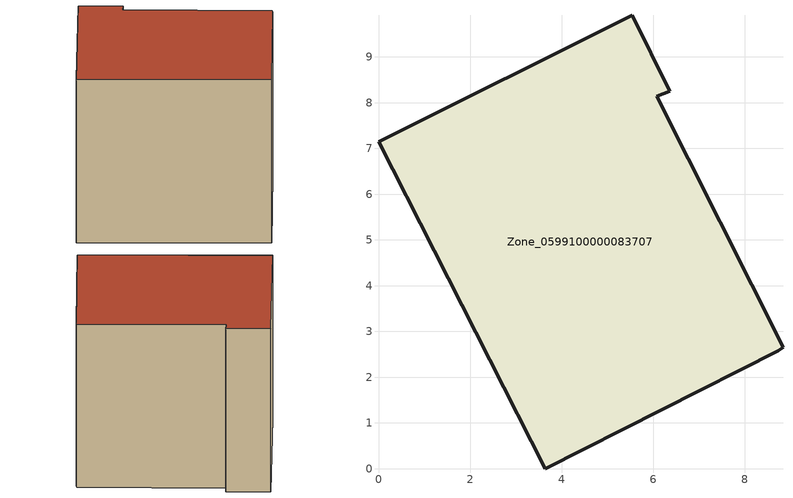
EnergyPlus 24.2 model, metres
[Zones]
Zone_0599100000083707
 floor ground (C_G): 6.08,8.14 8.84,2.66 8.74,2.58 3.64,0 0,7.15 5.54,9.91 6.37,8.25 z2.79
 wall outside (C_F): 3.64,0 8.74,2.58 8.84,2.66 6.08,8.14 6.37,8.25 5.54,9.91 0,7.15 3.64,0 z2.79:10.46
 roof outside (C_R): 5.54,9.91 0,7.15 3.64,0 8.74,2.58 8.84,2.66 6.08,8.14 6.37,8.25 z10.46
[BUILDING]
Pand.0599100000083707: North Axis=0; Terrain=City; Loads Convergence Tolerance Value=0.04; Temperature Convergence Tolerance Value=0.4; Solar Distribution=FullExterior; Maximum Number of Warmup Days=25; Minimum Number of Warmup Days=1
[Site:Location]
Rotterdam.The.Hague.AP_ZH_NLD Design_Conditions: Latitude=51.96; Longitude=4.45; Time Zone=1; Elevation=-4.5
[SITE:GROUNDTEMPERATURE:BUILDINGSURFACE]
18, 18, 18, 18, 18, 18, 18, 18, 18, 18, 18, 18
[MATERIAL] Thermal Absorptance=0.9; Solar Absorptance=0.7; Visible Absorptance=0.7
Name | Roughness | Thickness | Conductivity | Density | Specific Heat
G.TC.1946 | MediumSmooth | 0.15 | 1 | 540 | 1210
F.TC.1946 | Rough | 0.3 | 0.857143 | 1920 | 840
R.TC.1946 | MediumRough | 0.2 | 0.909091 | 1500 | 1000
[CONSTRUCTION]
C_G: G.TC.1946
C_F: F.TC.1946
C_R: R.TC.1946
[ZONE]
Zone_0599100000083707: Type=1; Multiplier=1; Ceiling Height=Autocalculate; Volume=Autocalculate; Floor Area=autocalculate; Part of Total Floor Area=Yes
[ZONEINFILTRATION:DESIGNFLOWRATE]
Infil_Zone_0599100000083707: Zone or ZoneList or Space or SpaceList=Zone_0599100000083707; Schedule=AlwaysOn; Design Flow Rate Calculation Method=Flow/Area; Flow Rate per Floor Area=0.003; Constant Term Coefficient=1; Temperature Term Coefficient=0; Velocity Term Coefficient=0; Velocity Squared Term Coefficient=0
[HVACTEMPLATE:ZONE:IDEALLOADSAIRSYSTEM]
Zone_0599100000083707: Maximum Heating Supply Air Temperature=50; Minimum Cooling Supply Air Temperature=13; Maximum Heating Supply Air Humidity Ratio=0.0156; Minimum Cooling Supply Air Humidity Ratio=0.0077; Heating Limit=NoLimit; Cooling Limit=NoLimit; Dehumidification Control Type=ConstantSensibleHeatRatio; Cooling Sensible Heat Ratio=0.7; Dehumidification Setpoint=60; Humidification Control Type=None; Humidification Setpoint=30; Outdoor Air Method=None; Outdoor Air Flow Rate per Person=0.00944; Outdoor Air Flow Rate per Zone Floor Area=0; Outdoor Air Flow Rate per Zone=0; Demand Controlled Ventilation Type=None; Outdoor Air Economizer Type=NoEconomizer; Heat Recovery Type=None; Sensible Heat Recovery Effectiveness=0.7; Latent Heat Recovery Effectiveness=0.65
[ZONECONTROL:THERMOSTAT]
ThermostatControl_Zone_0599100000083707: Zone or ZoneList=Zone_0599100000083707; Control Type Schedule=DualSetpointControlType; Control 1=Thermostat_Zone_0599100000083707; Temperature Difference Between Cutout And Setpoint=0
[THERMOSTATSETPOINT:DUALSETPOINT]
Thermostat_Zone_0599100000083707: Heating Setpoint Temperature Schedule=HeatingSetpoint_Zone_0599100000083707; Cooling Setpoint Temperature Schedule=CoolingSetpoint_Zone_0599100000083707
[SCHEDULE:COMPACT]
HeatingSetpoint_Zone_0599100000083707: Through: 12/31, For: AllDays, Until: 24:00, 21
CoolingSetpoint_Zone_0599100000083707: Through: 12/31, For: AllDays, Until: 24:00, 24
DualSetpointControlType: Through: 12/31, For: AllDays, Until: 24:00, 4
AlwaysOn: Through: 12/31, For: AllDays, Until: 24:00, 1
